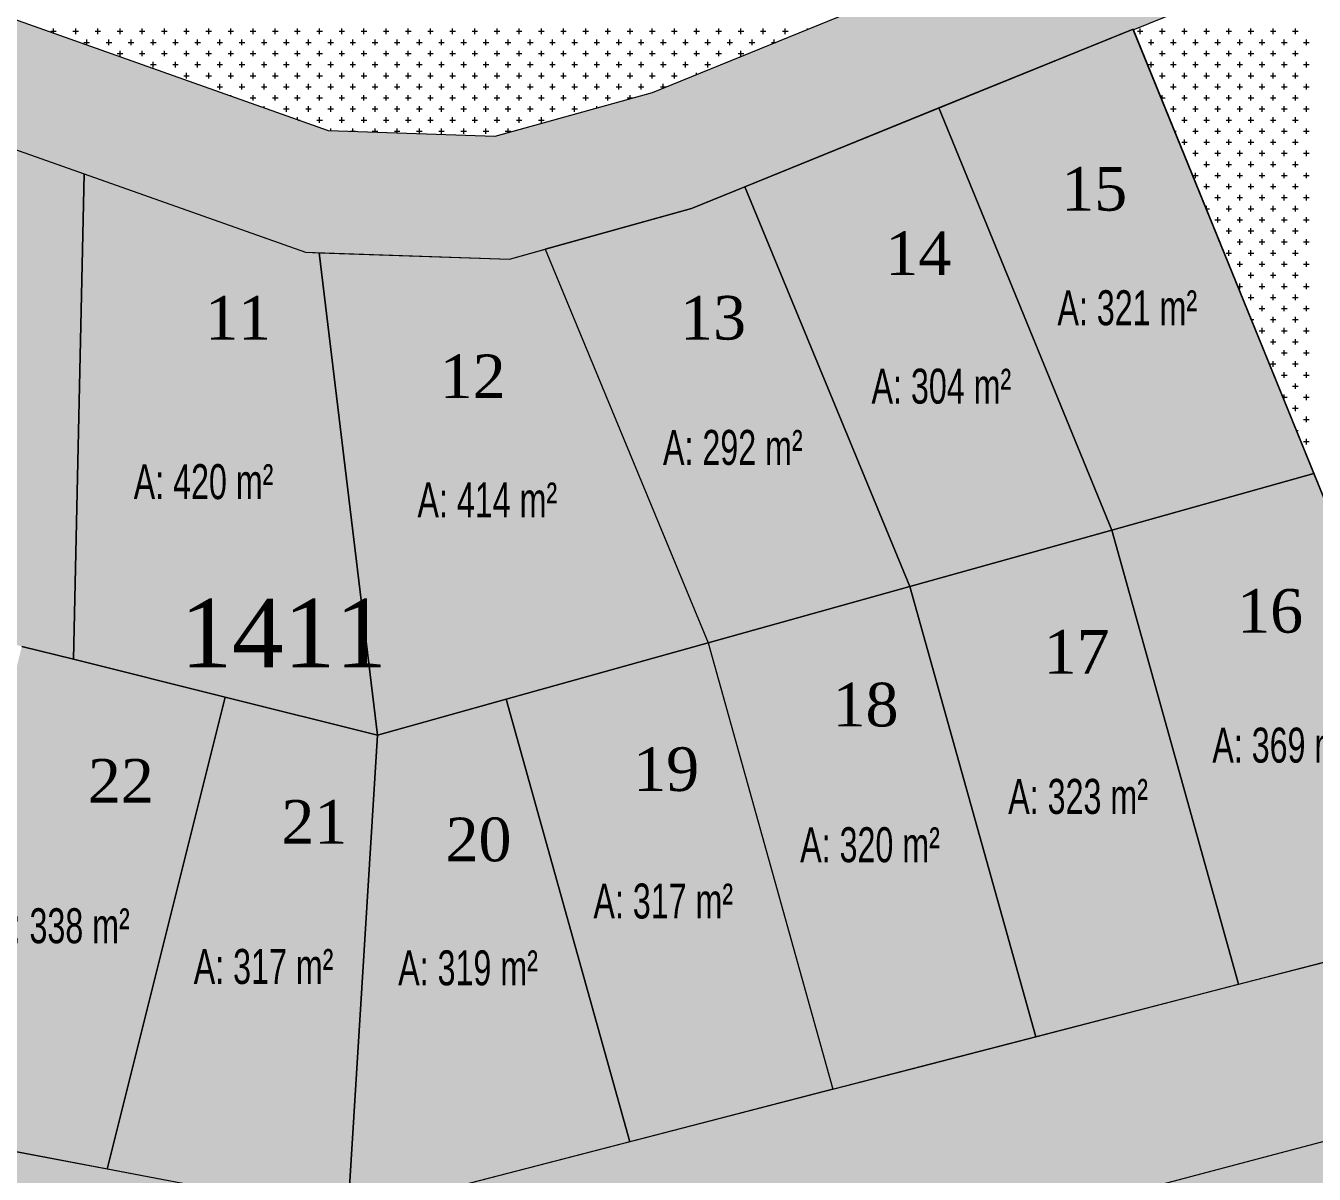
# Model space of a CAD drawing. Header units: metres. Extents: x 476631 to 477421, y 4483749 to 4484052.
# Drawn here: x 476951.5 to 477025.3, y 4483892.4 to 4483958.2 of the extents above; entities that cross this region are included whole.
import ezdxf

# ---------------------------------------------------------------- set-up
doc = ezdxf.new("R2010")
doc.units = ezdxf.units.M
for name, color, linetype, lineweight in [('M2', 1, 'Continuous', 25), ('PL_PARK', 97, 'Continuous', 0), ('serbest', 10, 'Continuous', 0), ('TK_PARSEL', 1, 'Continuous', 0)]:
    doc.layers.add(name, color=color, linetype=linetype, lineweight=lineweight)
doc.styles.add('M2', font='', dxfattribs={"width": 0.9, "height": 12})
doc.styles.get("Standard").update_dxf_attribs({"font": 'TimesNewRoman.ttf'})
doc.styles.get('M2').set_extended_font_data('Swis721 LtCn BT')

msp = doc.modelspace()

# ---------------------------------------------------------------- hatches: boundary and pattern name
at = {"layer": 'M2', "true_color": 0x636466}
h = msp.add_hatch(color=251, dxfattribs=at)
h.dxf.hatch_style = 1
h.paths.add_polyline_path([(477031.384, 4483964.635), (477031.844, 4483964.821), (477030.046, 4483971.722), (476987.383, 4483954.37), (476978.377, 4483951.865), (476979.215, 4483944.832), (476981.257, 4483945.4), (476989.647, 4483947.735), (476992.703, 4483948.977), (477003.816, 4483953.497), (477014.913, 4483958.01), (477014.929, 4483958.017), (477014.944, 4483957.978)])
h = msp.add_hatch(color=251, dxfattribs=at)
h.dxf.hatch_style = 1
h.paths.add_polyline_path([(476978.377, 4483951.865), (476968.979, 4483952.188), (476968.847, 4483952.193), (476940.59, 4483962.196), (476938.268, 4483964.815), (476930.438, 4483957.365), (476934.301, 4483956.997), (476954.868, 4483949.716), (476967.528, 4483945.234), (476979.215, 4483944.832)])
h = msp.add_hatch(color=251, dxfattribs=at)
h.dxf.hatch_style = 1
h.paths.add_polyline_path([(477069.294, 4483908.685), (477051.509, 4483910.926), (477035.628, 4483907.099), (477020.976, 4483903.31), (477032.039, 4483895.946), (477032.122, 4483895.966), (477032.124, 4483895.969), (477052.074, 4483900.775), (477059.816, 4483899.8)])
h = msp.add_hatch(color=251, dxfattribs=at)
h.dxf.hatch_style = 1
h.paths.add_polyline_path([(477020.976, 4483903.31), (477032.092, 4483895.911), (477026.732, 4483886.189), (477032.039, 4483895.946), (477016.557, 4483891.839), (476970.291, 4483879.876), (476969.954, 4483879.939), (476969.954, 4483890.117)])
h = msp.add_hatch(color=251, dxfattribs=at)
h.dxf.hatch_style = 1
h.paths.add_polyline_path([(476969.954, 4483890.117), (476956.181, 4483892.725), (476935.348, 4483896.673), (476931.627, 4483887.2), (476969.954, 4483879.939)])
h = msp.add_hatch(color=251, dxfattribs=at)
h.dxf.hatch_style = 1
h.paths.add_polyline_path([(476997.736, 4483897.301), (476986.115, 4483894.296), (476969.954, 4483890.117), (476969.954, 4483879.939), (476970.291, 4483879.876), (477000.238, 4483887.62)])
at = {"layer": 'serbest'}
h = msp.add_hatch(color=14, dxfattribs=at)
h.dxf.hatch_style = 1
h.paths.add_polyline_path([(477014.929, 4483958.017), (477003.816, 4483953.497), (477013.706, 4483929.324), (477025.283, 4483932.559)])
h = msp.add_hatch(color=4, dxfattribs=at)
h.dxf.hatch_style = 1
h.paths.add_polyline_path([(476954.868, 4483949.716), (476940.341, 4483954.859), (476939.65, 4483925.573), (476951.292, 4483922.664), (476954.253, 4483921.924)])
h = msp.add_hatch(color=4, dxfattribs=at)
h.dxf.hatch_style = 1
h.paths.add_polyline_path([(477003.816, 4483953.497), (476992.703, 4483948.977), (477002.149, 4483926.094), (477013.706, 4483929.324)])
h = msp.add_hatch(color=4, dxfattribs=at)
h.dxf.hatch_style = 1
h.paths.add_polyline_path([(476968.313, 4483945.207), (476967.528, 4483945.234), (476954.868, 4483949.716), (476954.253, 4483921.924), (476962.934, 4483919.755), (476971.662, 4483917.574)])
h = msp.add_hatch(color=14, dxfattribs=at)
h.dxf.hatch_style = 1
h.paths.add_polyline_path([(476992.703, 4483948.977), (476989.647, 4483947.735), (476981.257, 4483945.4), (476990.592, 4483922.864), (477002.149, 4483926.094)])
h = msp.add_hatch(color=14, dxfattribs=at)
h.dxf.hatch_style = 1
h.paths.add_polyline_path([(476981.257, 4483945.4), (476979.215, 4483944.832), (476968.313, 4483945.207), (476971.662, 4483917.574), (476979.034, 4483919.635), (476990.592, 4483922.864)])
h = msp.add_hatch(color=4, dxfattribs=at)
h.dxf.hatch_style = 1
h.paths.add_polyline_path([(477025.283, 4483932.559), (477013.706, 4483929.324), (477020.976, 4483903.31), (477035.637, 4483907.102)])
h = msp.add_hatch(color=4, dxfattribs=at)
h.dxf.hatch_style = 1
h.paths.add_polyline_path([(477013.706, 4483929.324), (477002.149, 4483926.094), (477009.355, 4483900.306), (477020.976, 4483903.31)])
h = msp.add_hatch(color=4, dxfattribs=at)
h.dxf.hatch_style = 1
h.paths.add_polyline_path([(477002.149, 4483926.094), (476990.592, 4483922.864), (476997.735, 4483897.301), (477002.795, 4483898.609), (477009.355, 4483900.306)])
h = msp.add_hatch(color=4, dxfattribs=at)
h.dxf.hatch_style = 1
h.paths.add_polyline_path([(476962.934, 4483919.755), (476954.253, 4483921.924), (476951.292, 4483922.664), (476944.371, 4483894.963), (476956.181, 4483892.726)])
h = msp.add_hatch(color=4, dxfattribs=at)
h.dxf.hatch_style = 1
h.paths.add_polyline_path([(476990.592, 4483922.864), (476979.034, 4483919.635), (476986.115, 4483894.296), (476997.735, 4483897.301)])
h = msp.add_hatch(color=4, dxfattribs=at)
h.dxf.hatch_style = 1
h.paths.add_polyline_path([(476971.662, 4483917.574), (476962.934, 4483919.755), (476956.181, 4483892.726), (476969.954, 4483890.117)])
h = msp.add_hatch(color=4, dxfattribs=at)
h.dxf.hatch_style = 1
h.paths.add_polyline_path([(476979.034, 4483919.635), (476971.662, 4483917.574), (476969.954, 4483890.117), (476986.115, 4483894.296)])
at = {"layer": 'TK_PARSEL', "true_color": 0x136734}
h = msp.add_hatch(color=116, dxfattribs=at)
h.dxf.hatch_style = 1
h.paths.add_polyline_path([(477026.732, 4483886.189), (477032.039, 4483895.946), (477016.557, 4483891.839), (477017.702, 4483890.503), (477010.629, 4483874.073), (477016.688, 4483859.248), (477016.722, 4483862.936)])

# ---------------------------------------------------------------- linework, layer by layer
at = {"layer": 'PL_PARK', "color": 3}
for p, q in [((477030.045, 4483971.722), (476987.383, 4483954.37)), ((477014.944, 4483957.978), (477031.384, 4483964.635)), ((476968.847, 4483952.193), (476940.59, 4483962.196)), ((477035.637, 4483907.101), (477014.944, 4483957.978)), ((477014.944, 4483957.978), (477014.944, 4483957.978)), ((476987.383, 4483954.37), (476978.377, 4483951.865)), ((476978.377, 4483951.865), (476968.847, 4483952.193))]:
    msp.add_line(p, q, dxfattribs=at)
at = {"layer": 'PL_PARK', "color": 3, "linetype": 'Continuous'}
for p, q in [((476953.104, 4483957.766), (476953.104, 4483958.044)), ((476954.374, 4483957.726), (476954.374, 4483958.044)), ((476955.644, 4483957.726), (476955.644, 4483958.044)), ((476956.914, 4483957.726), (476956.914, 4483958.044)), ((476958.184, 4483957.726), (476958.184, 4483958.044)), ((476959.454, 4483957.726), (476959.454, 4483958.044)), ((476960.724, 4483957.726), (476960.724, 4483958.044)), ((476961.994, 4483957.726), (476961.994, 4483958.044)), ((476963.264, 4483957.726), (476963.264, 4483958.044)), ((476964.534, 4483957.726), (476964.534, 4483958.044)), ((476965.804, 4483957.726), (476965.804, 4483958.044)), ((476967.074, 4483957.726), (476967.074, 4483958.044)), ((476968.344, 4483957.726), (476968.344, 4483958.044)), ((476969.614, 4483957.726), (476969.614, 4483958.044)), ((476970.884, 4483957.726), (476970.884, 4483958.044)), ((476972.154, 4483957.726), (476972.154, 4483958.044)), ((476973.424, 4483957.726), (476973.424, 4483958.044)), ((476974.694, 4483957.726), (476974.694, 4483958.044)), ((476975.964, 4483957.726), (476975.964, 4483958.044)), ((476977.234, 4483957.726), (476977.234, 4483958.044)), ((476978.504, 4483957.726), (476978.504, 4483958.044)), ((476979.774, 4483957.726), (476979.774, 4483958.044)), ((476981.044, 4483957.726), (476981.044, 4483958.044)), ((476982.314, 4483957.726), (476982.314, 4483958.044)), ((476983.584, 4483957.726), (476983.584, 4483958.044)), ((476984.854, 4483957.726), (476984.854, 4483958.044)), ((476986.124, 4483957.726), (476986.124, 4483958.044)), ((476987.394, 4483957.726), (476987.394, 4483958.044)), ((476988.664, 4483957.726), (476988.664, 4483958.044)), ((476989.934, 4483957.726), (476989.934, 4483958.044)), ((476991.204, 4483957.726), (476991.204, 4483958.044)), ((476992.474, 4483957.726), (476992.474, 4483958.044)), ((476993.744, 4483957.726), (476993.744, 4483958.044)), ((476995.014, 4483957.726), (476995.014, 4483958.044)), ((476996.284, 4483957.99), (476996.284, 4483958.044)), ((477015.334, 4483957.726), (477015.334, 4483958.044)), ((477016.604, 4483957.726), (477016.604, 4483958.044)), ((477017.874, 4483957.726), (477017.874, 4483958.044)), ((477019.144, 4483957.726), (477019.144, 4483958.044)), ((477020.414, 4483957.726), (477020.414, 4483958.044)), ((477021.684, 4483957.726), (477021.684, 4483958.044)), ((477022.954, 4483957.726), (477022.954, 4483958.044)), ((477024.224, 4483957.726), (477024.224, 4483958.044)), ((476952.945, 4483957.885), (476953.262, 4483957.885)), ((476954.215, 4483957.885), (476954.532, 4483957.885)), ((476954.85, 4483957.25), (476955.168, 4483957.25)), ((476955.009, 4483957.092), (476955.009, 4483957.409)), ((476955.485, 4483957.885), (476955.802, 4483957.885)), ((476956.12, 4483957.25), (476956.438, 4483957.25)), ((476956.279, 4483957.091), (476956.279, 4483957.409)), ((476956.755, 4483957.885), (476957.072, 4483957.885)), ((476957.39, 4483957.25), (476957.708, 4483957.25)), ((476957.549, 4483957.091), (476957.549, 4483957.409)), ((476958.025, 4483957.885), (476958.342, 4483957.885)), ((476958.66, 4483957.25), (476958.978, 4483957.25)), ((476958.819, 4483957.091), (476958.819, 4483957.409)), ((476959.295, 4483957.885), (476959.612, 4483957.885)), ((476959.93, 4483957.25), (476960.248, 4483957.25)), ((476960.089, 4483957.091), (476960.089, 4483957.409)), ((476960.565, 4483957.885), (476960.882, 4483957.885)), ((476961.2, 4483957.25), (476961.518, 4483957.25)), ((476961.359, 4483957.091), (476961.359, 4483957.409)), ((476961.835, 4483957.885), (476962.152, 4483957.885)), ((476962.47, 4483957.25), (476962.787, 4483957.25)), ((476962.629, 4483957.091), (476962.629, 4483957.409)), ((476963.105, 4483957.885), (476963.422, 4483957.885)), ((476963.74, 4483957.25), (476964.057, 4483957.25)), ((476963.899, 4483957.091), (476963.899, 4483957.409)), ((476964.375, 4483957.885), (476964.692, 4483957.885)), ((476965.01, 4483957.25), (476965.327, 4483957.25)), ((476965.169, 4483957.091), (476965.169, 4483957.409)), ((476965.645, 4483957.885), (476965.962, 4483957.885)), ((476966.28, 4483957.25), (476966.597, 4483957.25)), ((476966.439, 4483957.091), (476966.439, 4483957.409)), ((476966.915, 4483957.885), (476967.232, 4483957.885)), ((476967.55, 4483957.25), (476967.867, 4483957.25)), ((476967.709, 4483957.091), (476967.709, 4483957.409)), ((476968.185, 4483957.885), (476968.502, 4483957.885)), ((476968.82, 4483957.25), (476969.137, 4483957.25)), ((476968.979, 4483957.091), (476968.979, 4483957.409)), ((476969.455, 4483957.885), (476969.772, 4483957.885)), ((476970.09, 4483957.25), (476970.407, 4483957.25)), ((476970.249, 4483957.091), (476970.249, 4483957.409)), ((476970.725, 4483957.885), (476971.042, 4483957.885)), ((476971.36, 4483957.25), (476971.677, 4483957.25)), ((476971.519, 4483957.091), (476971.519, 4483957.409)), ((476971.995, 4483957.885), (476972.312, 4483957.885)), ((476972.63, 4483957.25), (476972.947, 4483957.25)), ((476972.789, 4483957.091), (476972.789, 4483957.409)), ((476973.265, 4483957.885), (476973.582, 4483957.885)), ((476973.9, 4483957.25), (476974.217, 4483957.25)), ((476974.059, 4483957.091), (476974.059, 4483957.409)), ((476974.535, 4483957.885), (476974.852, 4483957.885)), ((476975.17, 4483957.25), (476975.487, 4483957.25)), ((476975.329, 4483957.091), (476975.329, 4483957.409)), ((476975.805, 4483957.885), (476976.122, 4483957.885)), ((476976.44, 4483957.25), (476976.757, 4483957.25)), ((476976.599, 4483957.091), (476976.599, 4483957.409)), ((476977.075, 4483957.885), (476977.392, 4483957.885)), ((476977.71, 4483957.25), (476978.027, 4483957.25)), ((476977.869, 4483957.091), (476977.869, 4483957.409)), ((476978.345, 4483957.885), (476978.662, 4483957.885)), ((476978.98, 4483957.25), (476979.297, 4483957.25)), ((476979.139, 4483957.091), (476979.139, 4483957.409)), ((476979.615, 4483957.885), (476979.932, 4483957.885)), ((476980.25, 4483957.25), (476980.567, 4483957.25)), ((476980.409, 4483957.091), (476980.409, 4483957.409)), ((476980.885, 4483957.885), (476981.202, 4483957.885)), ((476981.52, 4483957.25), (476981.837, 4483957.25)), ((476981.679, 4483957.091), (476981.679, 4483957.409)), ((476982.155, 4483957.885), (476982.472, 4483957.885)), ((476982.79, 4483957.25), (476983.107, 4483957.25)), ((476982.949, 4483957.091), (476982.949, 4483957.409)), ((476983.425, 4483957.885), (476983.742, 4483957.885)), ((476984.06, 4483957.25), (476984.377, 4483957.25)), ((476984.219, 4483957.091), (476984.219, 4483957.409)), ((476984.695, 4483957.885), (476985.012, 4483957.885)), ((476985.33, 4483957.25), (476985.648, 4483957.25)), ((476985.489, 4483957.091), (476985.489, 4483957.409)), ((476985.965, 4483957.885), (476986.282, 4483957.885)), ((476986.6, 4483957.25), (476986.917, 4483957.25)), ((476986.759, 4483957.091), (476986.759, 4483957.409)), ((476987.235, 4483957.885), (476987.552, 4483957.885)), ((476987.87, 4483957.25), (476988.188, 4483957.25)), ((476988.029, 4483957.091), (476988.029, 4483957.409)), ((476988.505, 4483957.885), (476988.822, 4483957.885)), ((476989.14, 4483957.25), (476989.458, 4483957.25)), ((476989.299, 4483957.091), (476989.299, 4483957.409)), ((476989.775, 4483957.885), (476990.093, 4483957.885)), ((476990.41, 4483957.25), (476990.728, 4483957.25)), ((476990.569, 4483957.091), (476990.569, 4483957.409)), ((476991.045, 4483957.885), (476991.363, 4483957.885)), ((476991.68, 4483957.25), (476991.998, 4483957.25)), ((476991.839, 4483957.091), (476991.839, 4483957.409)), ((476992.315, 4483957.885), (476992.633, 4483957.885)), ((476992.95, 4483957.25), (476993.268, 4483957.25)), ((476993.109, 4483957.091), (476993.109, 4483957.409)), ((476993.585, 4483957.885), (476993.903, 4483957.885)), ((476994.22, 4483957.25), (476994.463, 4483957.25)), ((476994.379, 4483957.216), (476994.379, 4483957.409)), ((476994.855, 4483957.885), (476995.173, 4483957.885)), ((477015.175, 4483957.885), (477015.492, 4483957.885)), ((477015.81, 4483957.25), (477016.128, 4483957.25)), ((477015.969, 4483957.091), (477015.969, 4483957.409)), ((477016.445, 4483957.885), (477016.763, 4483957.885)), ((477017.08, 4483957.25), (477017.397, 4483957.25)), ((477017.239, 4483957.091), (477017.239, 4483957.409)), ((477017.715, 4483957.885), (477018.032, 4483957.885)), ((477018.35, 4483957.25), (477018.667, 4483957.25)), ((477018.509, 4483957.091), (477018.509, 4483957.409)), ((477018.985, 4483957.885), (477019.302, 4483957.885)), ((477019.62, 4483957.25), (477019.937, 4483957.25)), ((477019.779, 4483957.091), (477019.779, 4483957.409)), ((477020.255, 4483957.885), (477020.572, 4483957.885)), ((477020.89, 4483957.25), (477021.207, 4483957.25)), ((477021.049, 4483957.091), (477021.049, 4483957.409)), ((477021.525, 4483957.885), (477021.842, 4483957.885)), ((477022.16, 4483957.25), (477022.477, 4483957.25)), ((477022.319, 4483957.091), (477022.319, 4483957.409)), ((477022.795, 4483957.885), (477023.112, 4483957.885)), ((477023.43, 4483957.25), (477023.747, 4483957.25)), ((477023.589, 4483957.091), (477023.589, 4483957.409)), ((477024.065, 4483957.885), (477024.382, 4483957.885)), ((477024.7, 4483957.25), (477025.017, 4483957.25)), ((477024.859, 4483957.091), (477024.859, 4483957.409)), ((476956.755, 4483956.615), (476957.072, 4483956.615)), ((476956.914, 4483956.456), (476956.914, 4483956.774)), ((476958.025, 4483956.615), (476958.342, 4483956.615)), ((476958.184, 4483956.456), (476958.184, 4483956.774)), ((476959.295, 4483956.615), (476959.612, 4483956.615)), ((476959.454, 4483956.456), (476959.454, 4483956.774)), ((476960.565, 4483956.615), (476960.882, 4483956.615)), ((476960.724, 4483956.456), (476960.724, 4483956.774)), ((476961.835, 4483956.615), (476962.152, 4483956.615)), ((476961.994, 4483956.456), (476961.994, 4483956.774)), ((476963.105, 4483956.615), (476963.422, 4483956.615)), ((476963.264, 4483956.456), (476963.264, 4483956.774)), ((476964.375, 4483956.615), (476964.692, 4483956.615)), ((476964.534, 4483956.456), (476964.534, 4483956.774)), ((476965.645, 4483956.615), (476965.962, 4483956.615)), ((476965.804, 4483956.456), (476965.804, 4483956.774)), ((476966.915, 4483956.615), (476967.232, 4483956.615)), ((476967.074, 4483956.456), (476967.074, 4483956.774)), ((476968.185, 4483956.615), (476968.502, 4483956.615)), ((476968.344, 4483956.456), (476968.344, 4483956.774)), ((476969.455, 4483956.615), (476969.772, 4483956.615)), ((476969.614, 4483956.456), (476969.614, 4483956.774)), ((476970.725, 4483956.615), (476971.042, 4483956.615)), ((476970.884, 4483956.456), (476970.884, 4483956.774)), ((476971.995, 4483956.615), (476972.312, 4483956.615)), ((476972.154, 4483956.456), (476972.154, 4483956.774)), ((476973.265, 4483956.615), (476973.582, 4483956.615)), ((476973.424, 4483956.456), (476973.424, 4483956.774)), ((476974.535, 4483956.615), (476974.852, 4483956.615)), ((476974.694, 4483956.456), (476974.694, 4483956.774)), ((476975.805, 4483956.615), (476976.122, 4483956.615)), ((476975.964, 4483956.456), (476975.964, 4483956.774)), ((476977.075, 4483956.615), (476977.392, 4483956.615)), ((476977.234, 4483956.456), (476977.234, 4483956.774)), ((476978.345, 4483956.615), (476978.662, 4483956.615)), ((476978.504, 4483956.456), (476978.504, 4483956.774)), ((476979.615, 4483956.615), (476979.932, 4483956.615)), ((476979.774, 4483956.456), (476979.774, 4483956.774)), ((476980.885, 4483956.615), (476981.202, 4483956.615)), ((476981.044, 4483956.456), (476981.044, 4483956.774)), ((476982.155, 4483956.615), (476982.472, 4483956.615)), ((476982.314, 4483956.456), (476982.314, 4483956.774)), ((476983.425, 4483956.615), (476983.742, 4483956.615)), ((476983.584, 4483956.456), (476983.584, 4483956.774)), ((476984.695, 4483956.615), (476985.012, 4483956.615)), ((476984.854, 4483956.456), (476984.854, 4483956.774)), ((476985.965, 4483956.615), (476986.282, 4483956.615)), ((476986.124, 4483956.456), (476986.124, 4483956.774)), ((476987.235, 4483956.615), (476987.552, 4483956.615)), ((476987.394, 4483956.456), (476987.394, 4483956.774)), ((476988.505, 4483956.615), (476988.822, 4483956.615)), ((476988.664, 4483956.456), (476988.664, 4483956.774)), ((476989.775, 4483956.615), (476990.093, 4483956.615)), ((476989.934, 4483956.456), (476989.934, 4483956.774)), ((476991.045, 4483956.615), (476991.363, 4483956.615)), ((476991.204, 4483956.456), (476991.204, 4483956.774)), ((476992.315, 4483956.615), (476992.633, 4483956.615)), ((476992.474, 4483956.456), (476992.474, 4483956.774)), ((477016.445, 4483956.615), (477016.763, 4483956.615)), ((477016.604, 4483956.456), (477016.604, 4483956.774)), ((477017.715, 4483956.615), (477018.032, 4483956.615)), ((477017.874, 4483956.456), (477017.874, 4483956.774)), ((477018.985, 4483956.615), (477019.302, 4483956.615)), ((477019.144, 4483956.456), (477019.144, 4483956.774)), ((477020.255, 4483956.615), (477020.572, 4483956.615)), ((477020.414, 4483956.456), (477020.414, 4483956.774)), ((477021.525, 4483956.615), (477021.842, 4483956.615)), ((477021.684, 4483956.456), (477021.684, 4483956.774)), ((477022.795, 4483956.615), (477023.112, 4483956.615)), ((477022.954, 4483956.456), (477022.954, 4483956.774)), ((477024.065, 4483956.615), (477024.382, 4483956.615)), ((477024.224, 4483956.456), (477024.224, 4483956.774)), ((476958.66, 4483955.98), (476958.978, 4483955.98)), ((476958.819, 4483955.821), (476958.819, 4483956.139)), ((476959.93, 4483955.98), (476960.248, 4483955.98)), ((476960.089, 4483955.821), (476960.089, 4483956.139)), ((476961.2, 4483955.98), (476961.518, 4483955.98)), ((476961.359, 4483955.821), (476961.359, 4483956.139)), ((476962.47, 4483955.98), (476962.787, 4483955.98)), ((476962.629, 4483955.821), (476962.629, 4483956.139)), ((476963.74, 4483955.98), (476964.057, 4483955.98)), ((476963.899, 4483955.821), (476963.899, 4483956.139)), ((476965.01, 4483955.98), (476965.327, 4483955.98)), ((476965.169, 4483955.821), (476965.169, 4483956.139)), ((476966.28, 4483955.98), (476966.597, 4483955.98)), ((476966.439, 4483955.821), (476966.439, 4483956.139)), ((476967.55, 4483955.98), (476967.867, 4483955.98)), ((476967.709, 4483955.821), (476967.709, 4483956.139)), ((476968.82, 4483955.98), (476969.137, 4483955.98)), ((476968.979, 4483955.821), (476968.979, 4483956.139)), ((476970.09, 4483955.98), (476970.407, 4483955.98)), ((476970.249, 4483955.821), (476970.249, 4483956.139)), ((476971.36, 4483955.98), (476971.677, 4483955.98)), ((476971.519, 4483955.821), (476971.519, 4483956.139)), ((476972.63, 4483955.98), (476972.947, 4483955.98)), ((476972.789, 4483955.821), (476972.789, 4483956.139)), ((476973.9, 4483955.98), (476974.217, 4483955.98)), ((476974.059, 4483955.821), (476974.059, 4483956.139)), ((476975.17, 4483955.98), (476975.487, 4483955.98)), ((476975.329, 4483955.821), (476975.329, 4483956.139)), ((476976.44, 4483955.98), (476976.757, 4483955.98)), ((476976.599, 4483955.821), (476976.599, 4483956.139)), ((476977.71, 4483955.98), (476978.027, 4483955.98)), ((476977.869, 4483955.821), (476977.869, 4483956.139)), ((476978.98, 4483955.98), (476979.297, 4483955.98)), ((476979.139, 4483955.821), (476979.139, 4483956.139)), ((476980.25, 4483955.98), (476980.567, 4483955.98)), ((476980.409, 4483955.821), (476980.409, 4483956.139)), ((476981.52, 4483955.98), (476981.837, 4483955.98)), ((476981.679, 4483955.821), (476981.679, 4483956.139)), ((476982.79, 4483955.98), (476983.107, 4483955.98)), ((476982.949, 4483955.821), (476982.949, 4483956.139)), ((476984.06, 4483955.98), (476984.377, 4483955.98)), ((476984.219, 4483955.821), (476984.219, 4483956.139)), ((476985.33, 4483955.98), (476985.648, 4483955.98)), ((476985.489, 4483955.821), (476985.489, 4483956.139)), ((476986.6, 4483955.98), (476986.917, 4483955.98)), ((476986.759, 4483955.821), (476986.759, 4483956.139)), ((476987.87, 4483955.98), (476988.188, 4483955.98)), ((476988.029, 4483955.821), (476988.029, 4483956.139)), ((476989.14, 4483955.98), (476989.458, 4483955.98)), ((476989.299, 4483955.821), (476989.299, 4483956.139)), ((476990.41, 4483955.98), (476990.728, 4483955.98)), ((476990.569, 4483955.821), (476990.569, 4483956.139)), ((477015.81, 4483955.98), (477016.128, 4483955.98)), ((477015.969, 4483955.821), (477015.969, 4483956.139)), ((477017.08, 4483955.98), (477017.397, 4483955.98)), ((477017.239, 4483955.821), (477017.239, 4483956.139)), ((477018.35, 4483955.98), (477018.667, 4483955.98)), ((477018.509, 4483955.821), (477018.509, 4483956.139)), ((477019.62, 4483955.98), (477019.937, 4483955.98)), ((477019.779, 4483955.821), (477019.779, 4483956.139)), ((477020.89, 4483955.98), (477021.207, 4483955.98)), ((477021.049, 4483955.821), (477021.049, 4483956.139)), ((477022.16, 4483955.98), (477022.477, 4483955.98)), ((477022.319, 4483955.821), (477022.319, 4483956.139)), ((477023.43, 4483955.98), (477023.747, 4483955.98)), ((477023.589, 4483955.821), (477023.589, 4483956.139)), ((477024.7, 4483955.98), (477025.017, 4483955.98)), ((477024.859, 4483955.821), (477024.859, 4483956.139)), ((476960.565, 4483955.345), (476960.882, 4483955.345)), ((476960.724, 4483955.186), (476960.724, 4483955.504)), ((476961.835, 4483955.345), (476962.152, 4483955.345)), ((476961.994, 4483955.186), (476961.994, 4483955.504)), ((476963.105, 4483955.345), (476963.422, 4483955.345)), ((476963.264, 4483955.186), (476963.264, 4483955.504)), ((476964.375, 4483955.345), (476964.692, 4483955.345)), ((476964.534, 4483955.186), (476964.534, 4483955.504)), ((476965.645, 4483955.345), (476965.962, 4483955.345)), ((476965.804, 4483955.186), (476965.804, 4483955.504)), ((476966.915, 4483955.345), (476967.232, 4483955.345)), ((476967.074, 4483955.186), (476967.074, 4483955.504)), ((476968.185, 4483955.345), (476968.502, 4483955.345)), ((476968.344, 4483955.186), (476968.344, 4483955.504)), ((476969.455, 4483955.345), (476969.772, 4483955.345)), ((476969.614, 4483955.186), (476969.614, 4483955.504)), ((476970.725, 4483955.345), (476971.042, 4483955.345)), ((476970.884, 4483955.186), (476970.884, 4483955.504)), ((476971.995, 4483955.345), (476972.312, 4483955.345)), ((476972.154, 4483955.186), (476972.154, 4483955.504)), ((476973.265, 4483955.345), (476973.582, 4483955.345)), ((476973.424, 4483955.186), (476973.424, 4483955.504)), ((476974.535, 4483955.345), (476974.852, 4483955.345)), ((476974.694, 4483955.186), (476974.694, 4483955.504)), ((476975.805, 4483955.345), (476976.122, 4483955.345)), ((476975.964, 4483955.186), (476975.964, 4483955.504)), ((476977.075, 4483955.345), (476977.392, 4483955.345)), ((476977.234, 4483955.186), (476977.234, 4483955.504)), ((476978.345, 4483955.345), (476978.662, 4483955.345)), ((476978.504, 4483955.186), (476978.504, 4483955.504)), ((476979.615, 4483955.345), (476979.932, 4483955.345)), ((476979.774, 4483955.186), (476979.774, 4483955.504)), ((476980.885, 4483955.345), (476981.202, 4483955.345)), ((476981.044, 4483955.186), (476981.044, 4483955.504)), ((476982.155, 4483955.345), (476982.472, 4483955.345)), ((476982.314, 4483955.186), (476982.314, 4483955.504)), ((476983.425, 4483955.345), (476983.742, 4483955.345)), ((476983.584, 4483955.186), (476983.584, 4483955.504)), ((476984.695, 4483955.345), (476985.012, 4483955.345)), ((476984.854, 4483955.186), (476984.854, 4483955.504)), ((476985.965, 4483955.345), (476986.282, 4483955.345)), ((476986.124, 4483955.186), (476986.124, 4483955.504)), ((476987.235, 4483955.345), (476987.552, 4483955.345)), ((476987.394, 4483955.186), (476987.394, 4483955.504)), ((476988.505, 4483955.345), (476988.822, 4483955.345)), ((476988.664, 4483955.186), (476988.664, 4483955.504)), ((476989.775, 4483955.345), (476989.779, 4483955.345)), ((476989.934, 4483955.408), (476989.934, 4483955.504)), ((477016.445, 4483955.345), (477016.763, 4483955.345)), ((477016.604, 4483955.186), (477016.604, 4483955.504)), ((477017.715, 4483955.345), (477018.032, 4483955.345)), ((477017.874, 4483955.186), (477017.874, 4483955.504)), ((477018.985, 4483955.345), (477019.302, 4483955.345)), ((477019.144, 4483955.186), (477019.144, 4483955.504)), ((477020.255, 4483955.345), (477020.572, 4483955.345)), ((477020.414, 4483955.186), (477020.414, 4483955.504)), ((477021.525, 4483955.345), (477021.842, 4483955.345)), ((477021.684, 4483955.186), (477021.684, 4483955.504)), ((477022.795, 4483955.345), (477023.112, 4483955.345)), ((477022.954, 4483955.186), (477022.954, 4483955.504)), ((477024.065, 4483955.345), (477024.382, 4483955.345)), ((477024.224, 4483955.186), (477024.224, 4483955.504)), ((476961.359, 4483954.844), (476961.359, 4483954.869)), ((476962.47, 4483954.71), (476962.787, 4483954.71)), ((476962.629, 4483954.551), (476962.629, 4483954.869)), ((476963.264, 4483954.169), (476963.264, 4483954.234)), ((476963.74, 4483954.71), (476964.057, 4483954.71)), ((476963.899, 4483954.551), (476963.899, 4483954.869)), ((476964.534, 4483953.916), (476964.534, 4483954.234)), ((476965.01, 4483954.71), (476965.327, 4483954.71)), ((476965.169, 4483954.551), (476965.169, 4483954.869)), ((476965.804, 4483953.916), (476965.804, 4483954.234)), ((476966.28, 4483954.71), (476966.597, 4483954.71)), ((476966.439, 4483954.551), (476966.439, 4483954.869)), ((476967.074, 4483953.916), (476967.074, 4483954.234)), ((476967.55, 4483954.71), (476967.867, 4483954.71)), ((476967.709, 4483954.551), (476967.709, 4483954.869)), ((476968.344, 4483953.916), (476968.344, 4483954.234)), ((476968.82, 4483954.71), (476969.137, 4483954.71)), ((476968.979, 4483954.551), (476968.979, 4483954.869)), ((476969.614, 4483953.916), (476969.614, 4483954.234)), ((476970.09, 4483954.71), (476970.407, 4483954.71)), ((476970.249, 4483954.551), (476970.249, 4483954.869)), ((476970.884, 4483953.916), (476970.884, 4483954.234)), ((476971.36, 4483954.71), (476971.677, 4483954.71)), ((476971.519, 4483954.551), (476971.519, 4483954.869)), ((476972.154, 4483953.916), (476972.154, 4483954.234)), ((476972.63, 4483954.71), (476972.947, 4483954.71)), ((476972.789, 4483954.551), (476972.789, 4483954.869)), ((476973.424, 4483953.916), (476973.424, 4483954.234)), ((476973.9, 4483954.71), (476974.217, 4483954.71)), ((476974.059, 4483954.551), (476974.059, 4483954.869)), ((476974.694, 4483953.916), (476974.694, 4483954.234)), ((476975.17, 4483954.71), (476975.487, 4483954.71)), ((476975.329, 4483954.551), (476975.329, 4483954.869)), ((476975.964, 4483953.916), (476975.964, 4483954.234)), ((476976.44, 4483954.71), (476976.757, 4483954.71)), ((476976.599, 4483954.551), (476976.599, 4483954.869)), ((476977.234, 4483953.916), (476977.234, 4483954.234)), ((476977.71, 4483954.71), (476978.027, 4483954.71)), ((476977.869, 4483954.551), (476977.869, 4483954.869)), ((476978.504, 4483953.916), (476978.504, 4483954.234)), ((476978.98, 4483954.71), (476979.297, 4483954.71)), ((476979.139, 4483954.551), (476979.139, 4483954.869)), ((476979.774, 4483953.916), (476979.774, 4483954.234)), ((476980.25, 4483954.71), (476980.567, 4483954.71)), ((476980.409, 4483954.551), (476980.409, 4483954.869)), ((476981.044, 4483953.916), (476981.044, 4483954.234)), ((476981.52, 4483954.71), (476981.837, 4483954.71)), ((476981.679, 4483954.551), (476981.679, 4483954.869)), ((476982.314, 4483953.916), (476982.314, 4483954.234)), ((476982.79, 4483954.71), (476983.107, 4483954.71)), ((476982.949, 4483954.551), (476982.949, 4483954.869)), ((476983.584, 4483953.916), (476983.584, 4483954.234)), ((476984.06, 4483954.71), (476984.377, 4483954.71)), ((476984.219, 4483954.551), (476984.219, 4483954.869)), ((476984.854, 4483953.916), (476984.854, 4483954.234)), ((476985.33, 4483954.71), (476985.648, 4483954.71)), ((476985.489, 4483954.551), (476985.489, 4483954.869)), ((476986.124, 4483954.02), (476986.124, 4483954.234)), ((476986.6, 4483954.71), (476986.917, 4483954.71)), ((476986.759, 4483954.551), (476986.759, 4483954.869)), ((476987.87, 4483954.71), (476988.188, 4483954.71)), ((476988.029, 4483954.633), (476988.029, 4483954.869)), ((477016.604, 4483953.916), (477016.604, 4483954.234)), ((477017.08, 4483954.71), (477017.397, 4483954.71)), ((477017.239, 4483954.551), (477017.239, 4483954.869)), ((477017.874, 4483953.916), (477017.874, 4483954.234)), ((477018.35, 4483954.71), (477018.667, 4483954.71)), ((477018.509, 4483954.551), (477018.509, 4483954.869)), ((477019.144, 4483953.916), (477019.144, 4483954.234)), ((477019.62, 4483954.71), (477019.937, 4483954.71)), ((477019.779, 4483954.551), (477019.779, 4483954.869)), ((477020.414, 4483953.916), (477020.414, 4483954.234)), ((477020.89, 4483954.71), (477021.207, 4483954.71)), ((477021.049, 4483954.551), (477021.049, 4483954.869)), ((477021.684, 4483953.916), (477021.684, 4483954.234)), ((477022.16, 4483954.71), (477022.477, 4483954.71)), ((477022.319, 4483954.551), (477022.319, 4483954.869)), ((477022.954, 4483953.916), (477022.954, 4483954.234)), ((477023.43, 4483954.71), (477023.747, 4483954.71)), ((477023.589, 4483954.551), (477023.589, 4483954.869)), ((477024.224, 4483953.916), (477024.224, 4483954.234)), ((477024.7, 4483954.71), (477025.017, 4483954.71)), ((477024.859, 4483954.551), (477024.859, 4483954.869)), ((476964.375, 4483954.075), (476964.692, 4483954.075)), ((476965.169, 4483953.495), (476965.169, 4483953.599)), ((476965.645, 4483954.075), (476965.962, 4483954.075)), ((476966.439, 4483953.281), (476966.439, 4483953.599)), ((476966.915, 4483954.075), (476967.232, 4483954.075)), ((476967.709, 4483953.281), (476967.709, 4483953.599)), ((476968.185, 4483954.075), (476968.502, 4483954.075)), ((476968.979, 4483953.281), (476968.979, 4483953.599)), ((476969.455, 4483954.075), (476969.772, 4483954.075)), ((476970.249, 4483953.281), (476970.249, 4483953.599)), ((476970.725, 4483954.075), (476971.042, 4483954.075)), ((476971.519, 4483953.281), (476971.519, 4483953.599)), ((476971.995, 4483954.075), (476972.312, 4483954.075)), ((476972.789, 4483953.281), (476972.789, 4483953.599)), ((476973.265, 4483954.075), (476973.582, 4483954.075)), ((476974.059, 4483953.281), (476974.059, 4483953.599)), ((476974.535, 4483954.075), (476974.852, 4483954.075)), ((476975.329, 4483953.281), (476975.329, 4483953.599)), ((476975.805, 4483954.075), (476976.122, 4483954.075)), ((476976.599, 4483953.281), (476976.599, 4483953.599)), ((476977.075, 4483954.075), (476977.392, 4483954.075)), ((476977.869, 4483953.281), (476977.869, 4483953.599)), ((476978.345, 4483954.075), (476978.662, 4483954.075)), ((476979.139, 4483953.281), (476979.139, 4483953.599)), ((476979.615, 4483954.075), (476979.932, 4483954.075)), ((476980.409, 4483953.281), (476980.409, 4483953.599)), ((476980.885, 4483954.075), (476981.202, 4483954.075)), ((476981.679, 4483953.281), (476981.679, 4483953.599)), ((476982.155, 4483954.075), (476982.472, 4483954.075)), ((476982.949, 4483953.281), (476982.949, 4483953.599)), ((476983.425, 4483954.075), (476983.742, 4483954.075)), ((476984.219, 4483953.49), (476984.219, 4483953.599)), ((476984.695, 4483954.075), (476985.012, 4483954.075)), ((476985.965, 4483954.075), (476986.282, 4483954.075)), ((477016.532, 4483954.075), (477016.763, 4483954.075)), ((477017.239, 4483953.281), (477017.239, 4483953.599)), ((477017.715, 4483954.075), (477018.032, 4483954.075)), ((477018.509, 4483953.281), (477018.509, 4483953.599)), ((477018.985, 4483954.075), (477019.302, 4483954.075)), ((477019.779, 4483953.281), (477019.779, 4483953.599)), ((477020.255, 4483954.075), (477020.572, 4483954.075)), ((477021.049, 4483953.281), (477021.049, 4483953.599)), ((477021.525, 4483954.075), (477021.842, 4483954.075)), ((477022.319, 4483953.281), (477022.319, 4483953.599)), ((477022.795, 4483954.075), (477023.112, 4483954.075)), ((477023.589, 4483953.281), (477023.589, 4483953.599)), ((477024.065, 4483954.075), (477024.382, 4483954.075)), ((477024.859, 4483953.281), (477024.859, 4483953.599)), ((476965.324, 4483953.44), (476965.327, 4483953.44)), ((476966.28, 4483953.44), (476966.597, 4483953.44)), ((476967.074, 4483952.821), (476967.074, 4483952.964)), ((476967.118, 4483952.805), (476967.232, 4483952.805)), ((476967.55, 4483953.44), (476967.867, 4483953.44)), ((476968.185, 4483952.805), (476968.502, 4483952.805)), ((476968.344, 4483952.646), (476968.344, 4483952.964)), ((476968.82, 4483953.44), (476969.137, 4483953.44)), ((476969.455, 4483952.805), (476969.772, 4483952.805)), ((476969.614, 4483952.646), (476969.614, 4483952.964)), ((476970.09, 4483953.44), (476970.407, 4483953.44)), ((476970.725, 4483952.805), (476971.042, 4483952.805)), ((476970.884, 4483952.646), (476970.884, 4483952.964)), ((476971.36, 4483953.44), (476971.677, 4483953.44)), ((476971.995, 4483952.805), (476972.312, 4483952.805)), ((476972.154, 4483952.646), (476972.154, 4483952.964)), ((476972.63, 4483953.44), (476972.947, 4483953.44)), ((476973.265, 4483952.805), (476973.582, 4483952.805)), ((476973.424, 4483952.646), (476973.424, 4483952.964)), ((476973.9, 4483953.44), (476974.217, 4483953.44)), ((476974.535, 4483952.805), (476974.852, 4483952.805)), ((476974.694, 4483952.646), (476974.694, 4483952.964)), ((476975.17, 4483953.44), (476975.487, 4483953.44)), ((476975.805, 4483952.805), (476976.122, 4483952.805)), ((476975.964, 4483952.646), (476975.964, 4483952.964)), ((476976.44, 4483953.44), (476976.757, 4483953.44)), ((476977.075, 4483952.805), (476977.392, 4483952.805)), ((476977.234, 4483952.646), (476977.234, 4483952.964)), ((476977.71, 4483953.44), (476978.027, 4483953.44)), ((476978.345, 4483952.805), (476978.662, 4483952.805)), ((476978.504, 4483952.646), (476978.504, 4483952.964)), ((476978.98, 4483953.44), (476979.297, 4483953.44)), ((476979.615, 4483952.805), (476979.932, 4483952.805)), ((476979.774, 4483952.646), (476979.774, 4483952.964)), ((476980.25, 4483953.44), (476980.567, 4483953.44)), ((476980.885, 4483952.805), (476981.202, 4483952.805)), ((476981.044, 4483952.646), (476981.044, 4483952.964)), ((476981.52, 4483953.44), (476981.837, 4483953.44)), ((476982.314, 4483952.96), (476982.314, 4483952.964)), ((476982.79, 4483953.44), (476983.107, 4483953.44)), ((477017.08, 4483953.44), (477017.397, 4483953.44)), ((477017.715, 4483952.805), (477018.032, 4483952.805)), ((477017.874, 4483952.646), (477017.874, 4483952.964)), ((477018.35, 4483953.44), (477018.667, 4483953.44)), ((477018.985, 4483952.805), (477019.302, 4483952.805)), ((477019.144, 4483952.646), (477019.144, 4483952.964)), ((477019.62, 4483953.44), (477019.937, 4483953.44)), ((477020.255, 4483952.805), (477020.572, 4483952.805)), ((477020.414, 4483952.646), (477020.414, 4483952.964)), ((477020.89, 4483953.44), (477021.207, 4483953.44)), ((477021.525, 4483952.805), (477021.842, 4483952.805)), ((477021.684, 4483952.646), (477021.684, 4483952.964)), ((477022.16, 4483953.44), (477022.477, 4483953.44)), ((477022.795, 4483952.805), (477023.112, 4483952.805)), ((477022.954, 4483952.646), (477022.954, 4483952.964)), ((477023.43, 4483953.44), (477023.747, 4483953.44)), ((477024.065, 4483952.805), (477024.382, 4483952.805)), ((477024.224, 4483952.646), (477024.224, 4483952.964)), ((477024.7, 4483953.44), (477025.017, 4483953.44)), ((476968.979, 4483952.188), (476968.979, 4483952.329)), ((476970.09, 4483952.17), (476970.407, 4483952.17)), ((476970.249, 4483952.145), (476970.249, 4483952.329)), ((476971.36, 4483952.17), (476971.677, 4483952.17)), ((476971.519, 4483952.101), (476971.519, 4483952.329)), ((476972.63, 4483952.17), (476972.947, 4483952.17)), ((476972.789, 4483952.057), (476972.789, 4483952.329)), ((476973.9, 4483952.17), (476974.217, 4483952.17)), ((476974.059, 4483952.013), (476974.059, 4483952.329)), ((476975.17, 4483952.17), (476975.487, 4483952.17)), ((476975.329, 4483952.011), (476975.329, 4483952.329)), ((476976.44, 4483952.17), (476976.757, 4483952.17)), ((476976.599, 4483952.011), (476976.599, 4483952.329)), ((476977.71, 4483952.17), (476978.027, 4483952.17)), ((476977.869, 4483952.011), (476977.869, 4483952.329)), ((476978.98, 4483952.17), (476979.297, 4483952.17)), ((476979.139, 4483952.077), (476979.139, 4483952.329)), ((477017.307, 4483952.17), (477017.397, 4483952.17)), ((477018.35, 4483952.17), (477018.667, 4483952.17)), ((477018.509, 4483952.011), (477018.509, 4483952.329)), ((477019.62, 4483952.17), (477019.937, 4483952.17)), ((477019.779, 4483952.011), (477019.779, 4483952.329)), ((477020.89, 4483952.17), (477021.207, 4483952.17)), ((477021.049, 4483952.011), (477021.049, 4483952.329)), ((477022.16, 4483952.17), (477022.477, 4483952.17)), ((477022.319, 4483952.011), (477022.319, 4483952.329)), ((477023.43, 4483952.17), (477023.747, 4483952.17)), ((477023.589, 4483952.011), (477023.589, 4483952.329)), ((477024.7, 4483952.17), (477025.017, 4483952.17)), ((477024.859, 4483952.011), (477024.859, 4483952.329)), ((477017.715, 4483951.535), (477018.032, 4483951.535)), ((477017.874, 4483951.376), (477017.874, 4483951.694)), ((477018.985, 4483951.535), (477019.302, 4483951.535)), ((477019.144, 4483951.376), (477019.144, 4483951.694)), ((477020.255, 4483951.535), (477020.572, 4483951.535)), ((477020.414, 4483951.376), (477020.414, 4483951.694)), ((477021.525, 4483951.535), (477021.842, 4483951.535)), ((477021.684, 4483951.376), (477021.684, 4483951.694)), ((477022.795, 4483951.535), (477023.112, 4483951.535)), ((477022.954, 4483951.376), (477022.954, 4483951.694)), ((477024.065, 4483951.535), (477024.382, 4483951.535)), ((477024.224, 4483951.376), (477024.224, 4483951.694)), ((477018.35, 4483950.9), (477018.667, 4483950.9)), ((477018.509, 4483950.741), (477018.509, 4483951.059)), ((477019.62, 4483950.9), (477019.937, 4483950.9)), ((477019.779, 4483950.741), (477019.779, 4483951.059)), ((477020.89, 4483950.9), (477021.207, 4483950.9)), ((477021.049, 4483950.741), (477021.049, 4483951.059)), ((477022.16, 4483950.9), (477022.477, 4483950.9)), ((477022.319, 4483950.741), (477022.319, 4483951.059)), ((477023.43, 4483950.9), (477023.747, 4483950.9)), ((477023.589, 4483950.741), (477023.589, 4483951.059)), ((477024.7, 4483950.9), (477025.017, 4483950.9)), ((477024.859, 4483950.741), (477024.859, 4483951.059)), ((477018.509, 4483949.471), (477018.509, 4483949.789)), ((477018.985, 4483950.265), (477019.302, 4483950.265)), ((477019.144, 4483950.106), (477019.144, 4483950.424)), ((477019.779, 4483949.471), (477019.779, 4483949.789)), ((477020.255, 4483950.265), (477020.572, 4483950.265)), ((477020.414, 4483950.106), (477020.414, 4483950.424)), ((477021.049, 4483949.471), (477021.049, 4483949.789)), ((477021.525, 4483950.265), (477021.842, 4483950.265)), ((477021.684, 4483950.106), (477021.684, 4483950.424)), ((477022.319, 4483949.471), (477022.319, 4483949.789)), ((477022.795, 4483950.265), (477023.112, 4483950.265)), ((477022.954, 4483950.106), (477022.954, 4483950.424)), ((477023.589, 4483949.471), (477023.589, 4483949.789)), ((477024.065, 4483950.265), (477024.382, 4483950.265)), ((477024.224, 4483950.106), (477024.224, 4483950.424)), ((477024.859, 4483949.471), (477024.859, 4483949.789)), ((477018.35, 4483949.63), (477018.667, 4483949.63)), ((477019.144, 4483948.836), (477019.144, 4483949.154)), ((477019.62, 4483949.63), (477019.937, 4483949.63)), ((477020.414, 4483948.836), (477020.414, 4483949.154)), ((477020.89, 4483949.63), (477021.207, 4483949.63)), ((477021.684, 4483948.836), (477021.684, 4483949.154)), ((477022.16, 4483949.63), (477022.477, 4483949.63)), ((477022.954, 4483948.836), (477022.954, 4483949.154)), ((477023.43, 4483949.63), (477023.747, 4483949.63)), ((477024.224, 4483948.836), (477024.224, 4483949.154)), ((477024.7, 4483949.63), (477025.017, 4483949.63)), ((477018.985, 4483948.995), (477019.302, 4483948.995)), ((477019.62, 4483948.36), (477019.937, 4483948.36)), ((477019.779, 4483948.201), (477019.779, 4483948.519)), ((477020.255, 4483948.995), (477020.572, 4483948.995)), ((477020.89, 4483948.36), (477021.207, 4483948.36)), ((477021.049, 4483948.201), (477021.049, 4483948.519)), ((477021.525, 4483948.995), (477021.842, 4483948.995)), ((477022.16, 4483948.36), (477022.477, 4483948.36)), ((477022.319, 4483948.201), (477022.319, 4483948.519)), ((477022.795, 4483948.995), (477023.112, 4483948.995)), ((477023.43, 4483948.36), (477023.747, 4483948.36)), ((477023.589, 4483948.201), (477023.589, 4483948.519)), ((477024.065, 4483948.995), (477024.382, 4483948.995)), ((477024.7, 4483948.36), (477025.017, 4483948.36)), ((477024.859, 4483948.201), (477024.859, 4483948.519)), ((477019.115, 4483947.725), (477019.302, 4483947.725)), ((477019.144, 4483947.653), (477019.144, 4483947.884)), ((477020.255, 4483947.725), (477020.572, 4483947.725)), ((477020.414, 4483947.566), (477020.414, 4483947.884)), ((477021.525, 4483947.725), (477021.842, 4483947.725)), ((477021.684, 4483947.566), (477021.684, 4483947.884)), ((477022.795, 4483947.725), (477023.112, 4483947.725)), ((477022.954, 4483947.566), (477022.954, 4483947.884)), ((477024.065, 4483947.725), (477024.382, 4483947.725)), ((477024.224, 4483947.566), (477024.224, 4483947.884)), ((477019.62, 4483947.09), (477019.937, 4483947.09)), ((477019.779, 4483946.931), (477019.779, 4483947.249)), ((477020.89, 4483947.09), (477021.207, 4483947.09)), ((477021.049, 4483946.931), (477021.049, 4483947.249)), ((477022.16, 4483947.09), (477022.477, 4483947.09)), ((477022.319, 4483946.931), (477022.319, 4483947.249)), ((477023.43, 4483947.09), (477023.747, 4483947.09)), ((477023.589, 4483946.931), (477023.589, 4483947.249)), ((477024.7, 4483947.09), (477025.017, 4483947.09)), ((477024.859, 4483946.931), (477024.859, 4483947.249)), ((477020.255, 4483946.455), (477020.572, 4483946.455)), ((477020.414, 4483946.296), (477020.414, 4483946.614)), ((477021.525, 4483946.455), (477021.842, 4483946.455)), ((477021.684, 4483946.296), (477021.684, 4483946.614)), ((477022.795, 4483946.455), (477023.112, 4483946.455)), ((477022.954, 4483946.296), (477022.954, 4483946.614)), ((477024.065, 4483946.455), (477024.382, 4483946.455)), ((477024.224, 4483946.296), (477024.224, 4483946.614)), ((477019.889, 4483945.82), (477019.937, 4483945.82)), ((477020.89, 4483945.82), (477021.207, 4483945.82)), ((477021.049, 4483945.661), (477021.049, 4483945.979)), ((477022.16, 4483945.82), (477022.477, 4483945.82)), ((477022.319, 4483945.661), (477022.319, 4483945.979)), ((477023.43, 4483945.82), (477023.747, 4483945.82)), ((477023.589, 4483945.661), (477023.589, 4483945.979)), ((477024.7, 4483945.82), (477025.017, 4483945.82)), ((477024.859, 4483945.661), (477024.859, 4483945.979)), ((477020.255, 4483945.185), (477020.572, 4483945.185)), ((477020.414, 4483945.026), (477020.414, 4483945.344)), ((477021.049, 4483944.391), (477021.049, 4483944.709)), ((477021.525, 4483945.185), (477021.842, 4483945.185)), ((477021.684, 4483945.026), (477021.684, 4483945.344)), ((477022.319, 4483944.391), (477022.319, 4483944.709)), ((477022.795, 4483945.185), (477023.112, 4483945.185)), ((477022.954, 4483945.026), (477022.954, 4483945.344)), ((477023.589, 4483944.391), (477023.589, 4483944.709)), ((477024.065, 4483945.185), (477024.382, 4483945.185)), ((477024.224, 4483945.026), (477024.224, 4483945.344)), ((477024.859, 4483944.391), (477024.859, 4483944.709)), ((477020.89, 4483944.55), (477021.207, 4483944.55)), ((477021.525, 4483943.915), (477021.842, 4483943.915)), ((477021.684, 4483943.756), (477021.684, 4483944.074)), ((477022.16, 4483944.55), (477022.477, 4483944.55)), ((477022.795, 4483943.915), (477023.112, 4483943.915)), ((477022.954, 4483943.756), (477022.954, 4483944.074)), ((477023.43, 4483944.55), (477023.747, 4483944.55)), ((477024.065, 4483943.915), (477024.382, 4483943.915)), ((477024.224, 4483943.756), (477024.224, 4483944.074)), ((477024.7, 4483944.55), (477025.017, 4483944.55)), ((477020.922, 4483943.28), (477021.207, 4483943.28)), ((477021.049, 4483943.121), (477021.049, 4483943.439)), ((477022.16, 4483943.28), (477022.477, 4483943.28)), ((477022.319, 4483943.121), (477022.319, 4483943.439)), ((477023.43, 4483943.28), (477023.747, 4483943.28)), ((477023.589, 4483943.121), (477023.589, 4483943.439)), ((477024.7, 4483943.28), (477025.017, 4483943.28)), ((477024.859, 4483943.121), (477024.859, 4483943.439)), ((477021.525, 4483942.645), (477021.842, 4483942.645)), ((477021.684, 4483942.486), (477021.684, 4483942.804)), ((477022.795, 4483942.645), (477023.112, 4483942.645)), ((477022.954, 4483942.486), (477022.954, 4483942.804)), ((477024.065, 4483942.645), (477024.382, 4483942.645)), ((477024.224, 4483942.486), (477024.224, 4483942.804)), ((477022.16, 4483942.01), (477022.477, 4483942.01)), ((477022.319, 4483941.851), (477022.319, 4483942.169)), ((477023.43, 4483942.01), (477023.747, 4483942.01)), ((477023.589, 4483941.851), (477023.589, 4483942.169)), ((477024.7, 4483942.01), (477025.017, 4483942.01)), ((477024.859, 4483941.851), (477024.859, 4483942.169)), ((477021.684, 4483941.408), (477021.684, 4483941.534)), ((477021.697, 4483941.375), (477021.842, 4483941.375)), ((477022.795, 4483941.375), (477023.112, 4483941.375)), ((477022.954, 4483941.216), (477022.954, 4483941.534)), ((477024.065, 4483941.375), (477024.382, 4483941.375)), ((477024.224, 4483941.216), (477024.224, 4483941.534)), ((477022.16, 4483940.74), (477022.477, 4483940.74)), ((477022.319, 4483940.581), (477022.319, 4483940.899)), ((477022.954, 4483939.946), (477022.954, 4483940.264)), ((477023.43, 4483940.74), (477023.747, 4483940.74)), ((477023.589, 4483940.581), (477023.589, 4483940.899)), ((477024.224, 4483939.946), (477024.224, 4483940.264)), ((477024.7, 4483940.74), (477025.017, 4483940.74)), ((477024.859, 4483940.581), (477024.859, 4483940.899)), ((477022.472, 4483939.47), (477022.477, 4483939.47)), ((477022.795, 4483940.105), (477023.112, 4483940.105)), ((477023.43, 4483939.47), (477023.747, 4483939.47)), ((477023.589, 4483939.311), (477023.589, 4483939.629)), ((477024.065, 4483940.105), (477024.382, 4483940.105)), ((477024.7, 4483939.47), (477025.017, 4483939.47)), ((477024.859, 4483939.311), (477024.859, 4483939.629)), ((477022.795, 4483938.835), (477023.112, 4483938.835)), ((477022.954, 4483938.676), (477022.954, 4483938.994)), ((477024.065, 4483938.835), (477024.382, 4483938.835)), ((477024.224, 4483938.676), (477024.224, 4483938.994)), ((477023.43, 4483938.2), (477023.747, 4483938.2)), ((477023.589, 4483938.041), (477023.589, 4483938.359)), ((477024.7, 4483938.2), (477025.017, 4483938.2)), ((477024.859, 4483938.041), (477024.859, 4483938.359)), ((477024.065, 4483937.565), (477024.382, 4483937.565)), ((477024.224, 4483937.406), (477024.224, 4483937.724)), ((477023.505, 4483936.93), (477023.747, 4483936.93)), ((477023.589, 4483936.771), (477023.589, 4483937.089)), ((477024.7, 4483936.93), (477025.017, 4483936.93)), ((477024.859, 4483936.771), (477024.859, 4483937.089)), ((477024.065, 4483936.295), (477024.382, 4483936.295)), ((477024.224, 4483936.136), (477024.224, 4483936.454)), ((477024.859, 4483935.501), (477024.859, 4483935.819)), ((477024.224, 4483935.163), (477024.224, 4483935.184)), ((477024.28, 4483935.025), (477024.382, 4483935.025)), ((477024.7, 4483935.66), (477025.017, 4483935.66)), ((477024.7, 4483934.39), (477025.017, 4483934.39)), ((477024.859, 4483934.231), (477024.859, 4483934.549))]:
    msp.add_line(p, q, dxfattribs=at)
at = {"layer": 'serbest'}
msp.add_line((477032.124, 4483895.969), (477016.557, 4483891.839, 218.1), dxfattribs=at)
at = {"layer": 'TK_PARSEL'}
for p, q in [((476989.647, 4483947.735), (477014.929, 4483958.017)), ((477014.929, 4483958.017), (477003.816, 4483953.497)), ((477014.929, 4483958.017), (477035.637, 4483907.102)), ((477025.283, 4483932.559), (477014.929, 4483958.017)), ((476934.301, 4483956.997), (476967.528, 4483945.234)), ((476940.341, 4483954.859), (476954.868, 4483949.716)), ((477003.816, 4483953.497), (476992.703, 4483948.977)), ((477013.706, 4483929.324), (477003.816, 4483953.497)), ((477003.816, 4483953.497), (477013.706, 4483929.324)), ((476954.868, 4483949.716), (476954.253, 4483921.924)), ((476954.253, 4483921.924), (476954.868, 4483949.716)), ((476954.868, 4483949.716), (476967.528, 4483945.234)), ((476992.703, 4483948.977), (476989.647, 4483947.735)), ((477002.149, 4483926.094), (476992.703, 4483948.977)), ((476992.703, 4483948.977), (477002.149, 4483926.094)), ((476979.215, 4483944.832), (476989.647, 4483947.735)), ((476989.647, 4483947.735), (476981.257, 4483945.4)), ((476979.215, 4483944.832), (476981.257, 4483945.4)), ((476981.257, 4483945.4), (476990.592, 4483922.864)), ((476981.257, 4483945.4), (476990.592, 4483922.864)), ((476967.528, 4483945.234), (476979.215, 4483944.832)), ((476967.528, 4483945.234), (476968.313, 4483945.207)), ((476968.313, 4483945.207), (476971.662, 4483917.574)), ((476971.662, 4483917.574), (476968.313, 4483945.207)), ((476968.313, 4483945.207), (476979.215, 4483944.832)), ((477013.706, 4483929.324), (477025.283, 4483932.559)), ((477025.283, 4483932.559), (477013.706, 4483929.324)), ((477035.637, 4483907.102), (477025.283, 4483932.559)), ((477002.149, 4483926.094), (477013.706, 4483929.324)), ((477013.706, 4483929.324), (477002.149, 4483926.094)), ((477013.706, 4483929.324), (477013.706, 4483929.324)), ((477013.706, 4483929.324), (477020.976, 4483903.31)), ((477020.976, 4483903.31), (477013.706, 4483929.324)), ((476990.592, 4483922.864), (477002.149, 4483926.094)), ((477002.149, 4483926.094), (476990.592, 4483922.864)), ((477002.149, 4483926.094), (477002.149, 4483926.094)), ((477002.149, 4483926.094), (477009.355, 4483900.306)), ((477009.355, 4483900.306), (477002.149, 4483926.094)), ((476954.253, 4483921.924), (476951.292, 4483922.664)), ((476951.292, 4483922.664), (476954.253, 4483921.924)), ((476990.592, 4483922.864), (476979.034, 4483919.635)), ((476979.034, 4483919.635), (476990.592, 4483922.864)), ((476990.592, 4483922.864), (476990.592, 4483922.864)), ((476990.592, 4483922.864), (476997.736, 4483897.301)), ((476990.592, 4483922.864), (476997.736, 4483897.301)), ((476962.934, 4483919.755), (476954.253, 4483921.924)), ((476954.253, 4483921.924), (476954.253, 4483921.924)), ((476954.253, 4483921.924), (476962.934, 4483919.755)), ((476956.181, 4483892.725), (476962.934, 4483919.755)), ((476962.934, 4483919.755), (476956.181, 4483892.725)), ((476971.662, 4483917.574), (476962.934, 4483919.755)), ((476962.934, 4483919.755), (476971.662, 4483917.574)), ((476979.034, 4483919.635), (476971.662, 4483917.574)), ((476971.662, 4483917.574), (476979.034, 4483919.635)), ((476986.115, 4483894.296), (476979.034, 4483919.635)), ((476979.034, 4483919.635), (476979.034, 4483919.635)), ((476979.034, 4483919.635), (476986.115, 4483894.296)), ((476969.954, 4483890.117), (476971.662, 4483917.574)), ((476971.662, 4483917.574), (476969.954, 4483890.117)), ((476971.662, 4483917.574), (476971.662, 4483917.574)), ((476971.662, 4483917.574), (476971.662, 4483917.574)), ((477035.637, 4483907.102), (477002.795, 4483898.609)), ((477020.976, 4483903.31), (477035.637, 4483907.102)), ((477009.355, 4483900.306), (477020.976, 4483903.31)), ((477020.976, 4483903.31), (477020.976, 4483903.31)), ((477002.795, 4483898.609), (477009.355, 4483900.306)), ((477009.355, 4483900.306), (477009.355, 4483900.306)), ((477002.795, 4483898.609), (476969.954, 4483890.117)), ((476997.736, 4483897.301), (477002.795, 4483898.609)), ((476969.954, 4483890.117), (476935.348, 4483896.673)), ((476997.736, 4483897.301), (476986.115, 4483894.296)), ((476997.736, 4483897.301), (476997.736, 4483897.301)), ((476956.181, 4483892.725), (476944.371, 4483894.963)), ((476986.115, 4483894.296), (476969.954, 4483890.117)), ((476969.954, 4483890.117), (476956.181, 4483892.725)), ((476956.181, 4483892.725), (476956.181, 4483892.725))]:
    msp.add_line(p, q, dxfattribs=at)

# ---------------------------------------------------------------- texts
at = {"layer": 'M2', "color": 14, "style": 'M2', "width": 0.9}
for s, p in [('A: 321 m²', (477010.599, 4483941.055)), ('A: 304 m²', (476999.953, 4483936.565)), ('A: 292 m²', (476988.01, 4483933.058)), ('A: 414 m²', (476973.949, 4483930.048))]:
    msp.add_text(s, height=2, dxfattribs=at).set_placement(p)
at = {"layer": 'M2', "color": 1, "style": 'M2', "width": 0.9}
for s, p in [('A: 420 m²', (476957.698, 4483931.097)), ('A: 369 m²', (477019.47, 4483916.008)), ('A: 323 m²', (477007.782, 4483913.073)), ('A: 320 m²', (476995.866, 4483910.305)), ('A: 317 m²', (476984.025, 4483907.082)), ('A: 338 m²', (476949.473, 4483905.665)), ('A: 317 m²', (476961.135, 4483903.334)), ('A: 319 m²', (476972.845, 4483903.255))]:
    msp.add_text(s, height=2, dxfattribs=at).set_placement(p)
at = {"layer": 'serbest', "char_height": 2.5, "attachment_point": 1}
for s, insert in [('15', (477010.819, 4483950.119)), ('14', (477000.744, 4483946.427)), ('11', (476961.79, 4483942.734)), ('13', (476988.991, 4483942.734)), ('12', (476975.223, 4483939.377)), ('16', (477020.893, 4483925.949)), ('17', (477009.811, 4483923.599)), ('18', (476997.722, 4483920.578)), ('19', (476986.304, 4483916.886)), ('22', (476955.074, 4483916.214)), ('21', (476966.156, 4483913.864)), ('20', (476975.558, 4483912.857))]:
    msp.add_mtext_dynamic_manual_height_columns(s, width=11.84476, gutter_width=12.5, heights=[0], dxfattribs=dict(at, insert=insert))
at = {"layer": 'serbest', "color": 5, "insert": (476960.379, 4483925.379), "char_height": 3.9129, "attachment_point": 1}
msp.add_mtext_dynamic_manual_height_columns('1411', width=31.40198, gutter_width=19.564, heights=[0], dxfattribs=at)

doc.saveas('drawing.dxf')
